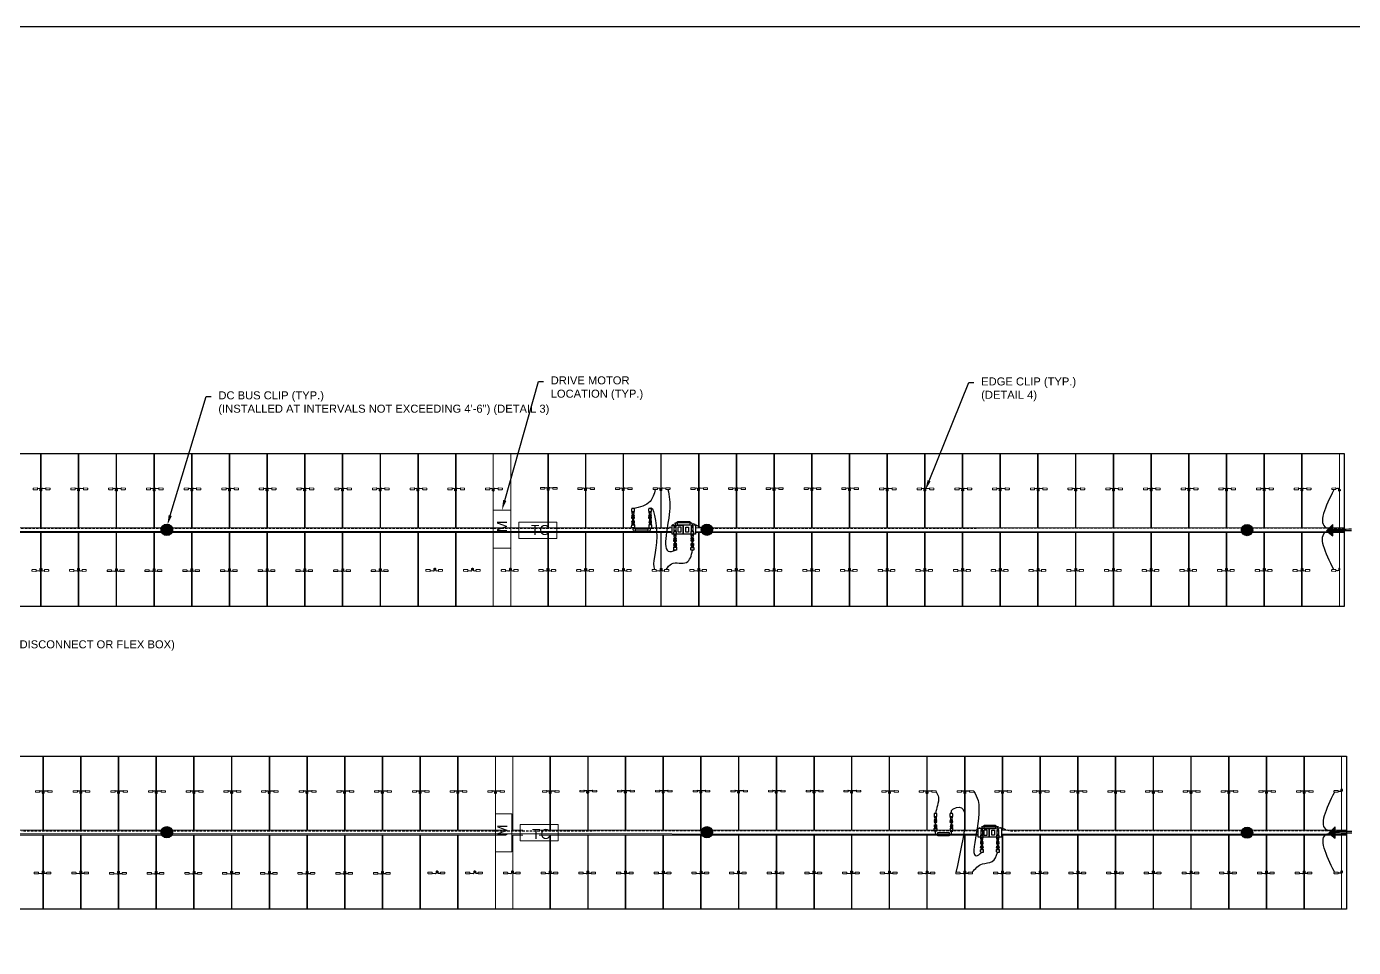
# Model space of a CAD drawing. Header units: feet. Extents: x -9903 to 12307, y -41 to 4121.
# Drawn here: x 81.7 to 214.3, y 102.9 to 194.9 of the extents above; entities that cross this region are included whole.
import ezdxf
from ezdxf import colors
from ezdxf.entities.mleader import LeaderData, LeaderLine
from ezdxf.math import Vec2, Vec3

# ---------------------------------------------------------------- set-up
doc = ezdxf.new("R2010")
doc.units = ezdxf.units.FT
doc.header["$MEASUREMENT"] = 0
doc.set_wipeout_variables(frame=1)
doc.linetypes.add('ACAD-x100644055pbs01-civil$0${ Chain Double-Dash }', pattern=[0])
doc.linetypes.add('HIDDEN', pattern=[0.375, 0.25, -0.125])
for name, color, linetype in [('@2x40.5 Tracker LR5', 5, 'Continuous'), ('E-CABL-HARN-NEG', 3, 'Continuous'), ('E-EQPM-HRDW', 16, 'Continuous'), ('E-HARN-COMP', 8, 'Continuous'), ('E-TRNK-CABL-NEG', 6, 'HIDDEN'), ('E-TRUNK-CABLE-POS', 6, 'HIDDEN'), ('E-WIRING DETAILS', 7, 'Continuous'), ('G-ANNO-TEXT', 1, 'Continuous'), ('PDF_Ediciones', 1, 'Continuous'), ('XREF', 7, 'Continuous')]:
    doc.layers.add(name, color=color, linetype=linetype)
for name, color, linetype, lineweight in [('E-MODULE', 253, 'Continuous', 0), ('E-TRACER-EQMPT', 252, 'Continuous', 0), ('E-TRACKER MOTOR', 252, 'Continuous', 0)]:
    doc.layers.add(name, color=color, linetype=linetype, lineweight=lineweight)
doc.styles.add('NEI-A', font='arial.ttf')
doc.styles.get("Standard").update_dxf_attribs({"font": 'arial.ttf'})

# ---------------------------------------------------------------- blocks, each defined once
blk = doc.blocks.new('CLIP')
blk.add_lwpolyline([(-0.09, 0.1), (0.05, 0.1), (0.05, -0.02), (-0.09, -0.02)], close=True)
at = {"layer": 'PDF_Ediciones', "lineweight": 0}
for points in [[(-0.9, -0.15, -0.414213), (-0.93, -0.12), (-0.93, -0.04, -0.414213), (-0.89, 0), (-0.53, 0, -0.414213), (-0.5, -0.04), (-0.5, -0.12, -0.414213), (-0.53, -0.17), (-0.9, -0.15)], [(0.71, -0.15, 0.414213), (0.75, -0.12), (0.75, -0.04, 0.414213), (0.72, 0), (0.35, 0, 0.414213), (0.32, -0.04), (0.32, -0.12, 0.414213), (0.35, -0.17), (0.71, -0.15)]]:
    blk.add_lwpolyline(points, format="xyb", dxfattribs=at)
at = {"layer": 'XREF', "flags": 128}
blk.add_lwpolyline([(-0.51, -0.1), (-0.18, -0.12, 0.486695), (-0.07, -0.03), (-0.07, 0.11, -0.78238), (0.02, 0.12), (0.02, -0.03, 0.37874), (0.16, -0.11), (0.33, -0.1)], format="xyb", dxfattribs=at)
blk = doc.blocks.new('AES Clamp')
h = blk.add_hatch(color=256)
h.dxf.hatch_style = 1
h.paths.add_polyline_path([(-0.56, 0, 1), (0.56, 0, 1)])
at = {"layer": 'E-WIRING DETAILS'}
blk.add_circle((0, 0), 0.564, dxfattribs=at)
blk = doc.blocks.new('A$C2C7A52CE')
at = {"layer": 'E-HARN-COMP'}
for p, q in [((-0.496, 0.086, 0.079), (-0.494, 0.085, 0.079)), ((-0.496, -0.086, 0.079), (-0.494, -0.085, 0.079))]:
    blk.add_line(p, q, dxfattribs=at)
for points, elevation in [([(-0.634, -0.1), (-0.636, -0.098), (-0.636, 0.098), (-0.634, 0.1), (-0.576, 0.1), (-0.573, 0.097), (-0.573, -0.097), (-0.576, -0.1), (-0.634, -0.1)], -0.033), ([(-0.634, 0.031), (-0.629, 0.031), (-0.629, 0.022), (-0.598, 0.022)], 0.079), ([(-0.573, 0.062), (-0.571, 0.06), (-0.515, 0.06), (-0.512, 0.062)], 0.015), ([(-0.509, -0.1), (-0.512, -0.097), (-0.512, 0.097), (-0.509, 0.1), (-0.496, 0.1), (-0.496, -0.1), (-0.509, -0.1)], -0.033), ([(-0.493, 0.097), (-0.493, 0.093), (-0.491, 0.089), (-0.389, 0.062), (-0.284, 0.075), (-0.281, 0.078), (-0.27, 0.078), (-0.27, -0.078), (-0.281, -0.078), (-0.284, -0.075), (-0.389, -0.062), (-0.491, -0.089), (-0.493, -0.097), (-0.493, 0.097)], -0.033), ([(-0.27, -0.078), (-0.267, -0.075), (-0.267, 0.075), (-0.27, 0.078)], -0.033), ([(-0.267, 0.069), (-0.263, 0.065), (-0.246, 0.065), (-0.246, 0.072), (-0.237, 0.072), (-0.237, 0.065), (-0.222, 0.065), (-0.218, 0.072), (-0.216, 0.072), (-0.212, 0.065), (-0.209, 0.065), (-0.204, 0.072), (-0.203, 0.072)], 0.079), ([(-0.003, -0.087), (-0.006, -0.091), (-0.033, -0.1), (-0.141, -0.1), (-0.198, -0.098), (-0.203, -0.095), (-0.203, 0.094), (-0.198, 0.098), (-0.141, 0.1), (-0.034, 0.1), (-0.006, 0.09), (-0.003, 0.087), (0, 0.059), (0, 0.002), (-0.002, -0.07), (-0.003, -0.087)], -0.024), ([(-0.634, -0.031), (-0.629, -0.031), (-0.629, -0.022), (-0.598, -0.022)], 0.079), ([(-0.573, -0.063), (-0.571, -0.06), (-0.515, -0.06), (-0.512, -0.063)], 0.015), ([(-0.267, -0.069), (-0.263, -0.065), (-0.246, -0.065), (-0.246, -0.072), (-0.237, -0.072), (-0.237, -0.065), (-0.229, -0.065), (-0.225, -0.073), (-0.223, -0.073), (-0.218, -0.065), (-0.215, -0.065), (-0.211, -0.073), (-0.209, -0.073), (-0.205, -0.065), (-0.203, -0.065)], -0.039)]:
    blk.add_lwpolyline(points, dxfattribs=dict(at, elevation=elevation))
for points in [[(-0.59, 0.018), (-0.426, 0.018)], [(-0.426, 0.018), (-0.426, -0.018)], [(-0.59, -0.018), (-0.426, -0.018)]]:
    blk.add_lwpolyline(points, dxfattribs=at)
blk = doc.blocks.new('A$C084F4888')
at = {"layer": 'E-HARN-COMP'}
for p, q in [((0.523, 0.021, 0.006), (0.415, 0.021, 0.006)), ((0.54, 0.017, 0.006), (0.568, 0.017, 0.006)), ((0.523, -0.021, 0.006), (0.415, -0.021, 0.006)), ((0.54, -0.017, 0.006), (0.568, -0.017, 0.006))]:
    blk.add_line(p, q, dxfattribs=at)
for points, elevation in [([(0.196, -0.096), (0.2, -0.092), (0.2, 0.092), (0.196, 0.097), (0.034, 0.098), (0.006, 0.089), (0.003, 0.086), (0.001, 0.071), (0, 0.031), (0, -0.01), (0.001, -0.072), (0.003, -0.086), (0.033, -0.098), (0.196, -0.096)], -0.011), ([(0.2, 0.068), (0.202, 0.064), (0.203, 0.062), (0.203, 0.056), (0.204, 0.056), (0.205, 0.062), (0.205, 0.064), (0.209, 0.072), (0.212, 0.072), (0.216, 0.064), (0.217, 0.056), (0.22, 0.056)], 0.053), ([(0.275, 0.077), (0.275, -0.077), (0.277, -0.074), (0.277, -0.063), (0.282, -0.059), (0.294, -0.059), (0.314, -0.052), (0.322, -0.052), (0.326, -0.054), (0.351, -0.097), (0.353, -0.098), (0.353, 0.098), (0.35, 0.096), (0.326, 0.054), (0.322, 0.052), (0.314, 0.052), (0.294, 0.059), (0.282, 0.059), (0.277, 0.063), (0.277, 0.074), (0.275, 0.077)], 0), ([(0.353, 0.086), (0.366, 0.086)], 0.004), ([(0.466, 0.063), (0.466, 0.065), (0.457, 0.073), (0.45, 0.076), (0.431, 0.076), (0.433, 0.07), (0.373, 0.07), (0.369, 0.075), (0.369, 0.096), (0.366, 0.098), (0.366, -0.098), (0.369, -0.096), (0.369, -0.075), (0.373, -0.07), (0.433, -0.07), (0.431, -0.076), (0.45, -0.076), (0.457, -0.073), (0.466, -0.065), (0.466, -0.063), (0.464, -0.062), (0.373, -0.059), (0.369, -0.055), (0.369, -0.044), (0.371, -0.042), (0.371, 0.042), (0.369, 0.044), (0.369, 0.055), (0.373, 0.059)], 0.027), ([(0.373, 0.059), (0.464, 0.062), (0.466, 0.063)], 0.027), ([(0.2, -0.067), (0.203, -0.072), (0.205, -0.072), (0.209, -0.064), (0.212, -0.064), (0.216, -0.072), (0.218, -0.072), (0.223, -0.064), (0.223, -0.062)], 0.006), ([(0.353, -0.086), (0.366, -0.086)], 0.004)]:
    blk.add_lwpolyline(points, dxfattribs=dict(at, elevation=elevation))
for points in [[(0.266, 0.077), (0.264, 0.074), (0.264, 0.067), (0.259, 0.062), (0.252, 0.062), (0.252, 0.064), (0.227, 0.064), (0.227, 0.062), (0.226, 0.062), (0.222, 0.062), (0.22, 0.06), (0.22, 0.05), (0.221, 0.047), (0.223, 0.045), (0.226, 0.044), (0.26, 0.044), (0.263, 0.045), (0.264, 0.048), (0.264, 0.067)], [(0.371, 0.037), (0.38, 0.037)], [(0.38, -0.042), (0.38, 0.042), (0.381, 0.041), (0.381, -0.041), (0.38, -0.042)], [(0.382, 0.035), (0.385, 0.034), (0.385, -0.034), (0.382, -0.035), (0.382, 0.035), (0.381, 0.039)], [(0.385, 0.029), (0.392, 0.029)], [(0.397, 0.039), (0.396, 0.035), (0.392, 0.034), (0.392, -0.034), (0.396, -0.035), (0.396, 0.035)], [(0.398, 0.042), (0.397, 0.041), (0.397, -0.041), (0.398, -0.042), (0.398, 0.042)], [(0.398, 0.037), (0.403, 0.037)], [(0.403, 0.042), (0.406, 0.041), (0.41, 0.038), (0.41, 0.034), (0.414, 0.032), (0.573, 0.032), (0.574, 0.031), (0.575, 0.024), (0.575, -0.024), (0.575, -0.03), (0.573, -0.032), (0.414, -0.032), (0.41, -0.038), (0.406, -0.041), (0.405, -0.042), (0.403, -0.042), (0.403, 0.042)], [(0.537, 0.024), (0.538, 0.022), (0.538, -0.022), (0.537, -0.024), (0.537, 0.024)], [(0.575, 0.024), (0.57, 0.019), (0.57, -0.019), (0.575, -0.024)], [(0.266, -0.077), (0.264, -0.074), (0.264, -0.067), (0.259, -0.062), (0.252, -0.062), (0.252, -0.064), (0.227, -0.064), (0.227, -0.062), (0.226, -0.062), (0.222, -0.062), (0.22, -0.06), (0.22, -0.05), (0.221, -0.047), (0.223, -0.045), (0.226, -0.044), (0.26, -0.044), (0.263, -0.045), (0.264, -0.048), (0.264, -0.067)], [(0.371, -0.037), (0.38, -0.037)], [(0.381, -0.039), (0.382, -0.035)], [(0.385, -0.029), (0.392, -0.029)], [(0.396, -0.035), (0.397, -0.039)], [(0.398, -0.037), (0.403, -0.037)]]:
    blk.add_lwpolyline(points, dxfattribs=at)
at = {"layer": 'E-HARN-COMP', "elevation": 0.063}
blk.add_lwpolyline([(0.351, 0.024), (0.299, 0.024), (0.299, -0.024), (0.351, -0.024)], close=True, dxfattribs=at)
at = {"layer": 'E-HARN-COMP'}
blk.add_circle((0.318, 0, 0.052), 0.0136, dxfattribs=at)
blk = doc.blocks.new('drop')
at = {"layer": 'E-HARN-COMP'}
blk.add_line((-0.9, 0.35), (0.9, 0.35), dxfattribs=at)
for points in [[(-0.9, 0.41, 0.38464), (-1.28, 0.11), (-1.28, -0.18)], [(0.89, 0.41, -0.38464), (1.27, 0.11), (1.27, -0.18)]]:
    blk.add_lwpolyline(points, format="xyb", dxfattribs=at)
blk.add_lwpolyline([(-0.9, 0.54), (0.9, 0.54), (0.9, 0), (-0.9, 0)], close=True, dxfattribs=at)
blk = doc.blocks.new('Injected piece wire support')
h = blk.add_hatch(color=256)
h.dxf.hatch_style = 1
h.paths.add_polyline_path([(0, 0.57), (0, -0.57), (0.64, 0.07)])
at = {"layer": 'E-EQPM-HRDW', "flags": 128}
blk.add_lwpolyline([(0.64, 0.07), (0, 0.57), (0, -0.57)], close=True, dxfattribs=at)
blk = doc.blocks.new('Fuse Base')
blk.add_wipeout([(-1.12, 0.46), (1.21, 0.47), (1.21, -0.46), (-1.12, -0.46)])
at = {"layer": 'E-HARN-COMP'}
for points in [[(-1.12, 0.46), (0, 0.46), (0, -0.46), (-1.12, -0.46)], [(-0.52, 0.27), (-0.23, 0.27), (-0.23, -0.27), (-0.52, -0.27)], [(0, 0.46), (1.21, 0.47), (1.21, -0.46), (0, -0.46)], [(0.25, 0.26), (0.51, 0.26), (0.51, -0.26), (0.25, -0.26)]]:
    blk.add_lwpolyline(points, close=True, dxfattribs=at)
blk = doc.blocks.new('E-100-18')
for points in [[(-0.0625, -0.15625), (0.0625, -0.15625), (0.0625, 0.15625), (-0.0625, 0.15625), (-0.0625, -0.15625)], [(-0.0625, 0.09375), (0.0625, 0.09375)], [(-0.0625, -0.09375), (0.0625, -0.09375)]]:
    blk.add_lwpolyline(points)
blk = doc.blocks.new('*U25')
at = {"layer": 'Defpoints'}
blk.add_lwpolyline([(0, 23.011), (26.909, 23.011), (26.909, 0), (0, 0)], close=True, dxfattribs=at)

msp = doc.modelspace()

# ---------------------------------------------------------------- linework, layer by layer
for points in [[(213, 148.55), (212.86, 148.55), (212.86, 148.67), (213, 148.67)], [(212.99, 140.76), (212.86, 140.76), (212.86, 140.64), (212.99, 140.64)], [(213.23, 118.68), (213.09, 118.68), (213.09, 118.56), (213.23, 118.56)], [(213.23, 110.52), (213.09, 110.52), (213.09, 110.4), (213.23, 110.4)]]:
    msp.add_lwpolyline(points, close=True)
at = {"layer": '@2x40.5 Tracker LR5'}
for points in [[(213.42, 152.26), (213.42, 136.96), (41.19, 136.96), (41.19, 152.26)], [(213.64, 122.02), (213.64, 106.72), (41.41, 106.72), (41.41, 122.02)]]:
    msp.add_lwpolyline(points, close=True, dxfattribs=at)
at = {"layer": 'E-CABL-HARN-NEG'}
for points, end_tangent in [([(144.55, 148.68), (144.03, 147.47, 0.01), (142.33, 146.76, -0.04)], (0.55098, -0.834518)), ([(145.81, 148.68), (145.97, 146.48, -0.01), (146.18, 142.47, -0.03), (146.58, 142.6, -0.04)], (0.15531, 0.987866)), ([(145.64, 140.66), (146.18, 141.25, -0.04), (147.67, 141.38, -0.07), (148.27, 142.59, -0.09)], (-0.031277, 0.999511)), ([(172.62, 118.45), (172.85, 117.91, -0.02), (172.75, 117.09, -0.02), (172.56, 116.28, -0.03)], (0.55098, -0.834518)), ([(174.14, 116.28, -0.06), (174.21, 116.65, 0.04), (174.35, 116.75, 0.04), (174.59, 110.38)], (-0.057691, -0.998335)), ([(176.23, 110.42), (177.25, 111.25, -0.05), (178.22, 111.48, -0.09), (178.77, 112.4, -0.05)], (-0.031277, 0.999511))]:
    msp.add_spline(points, degree=3, dxfattribs=dict(at, end_tangent=end_tangent))
for points in [[(212.37, 148.63), (211.64, 144.84), (213.06, 144.71), (214.13, 144.73)], [(212.37, 140.66), (211.64, 144.45), (213.06, 144.58), (214.13, 144.56)], [(212.43, 118.43), (211.7, 114.64), (213.12, 114.51), (214.19, 114.53)], [(212.43, 110.45), (211.7, 114.25), (213.12, 114.37), (214.19, 114.35)]]:
    msp.add_spline(points, degree=3, dxfattribs=at)
msp.add_open_spline([(144.03, 146.76, -0.04), (144.32, 147.26, 0.22), (145.15, 142.93), (144.13, 141.39, 0.15), (144.48, 140.66)], degree=3, knots=[0, 0, 0, 0, 3.274502, 7.384331, 7.384331, 7.384331, 7.384331], dxfattribs=at)
at = {"layer": 'E-MODULE'}
for points in [[(79.39, 152.26), (79.39, 144.85), (83.1, 144.85), (83.1, 152.26), (79.39, 152.26)], [(83.16, 152.26), (83.16, 144.85), (86.87, 144.85), (86.87, 152.26), (83.16, 152.26)], [(86.93, 152.26), (86.93, 144.85), (90.64, 144.85), (90.64, 152.26), (86.93, 152.26)], [(90.7, 152.26), (90.7, 144.85), (94.41, 144.85), (94.41, 152.26), (90.7, 152.26)], [(94.47, 152.26), (94.47, 144.85), (98.18, 144.85), (98.18, 152.26), (94.47, 152.26)], [(98.24, 152.26), (98.24, 144.85), (101.95, 144.85), (101.95, 152.26), (98.24, 152.26)], [(102.01, 152.26), (102.01, 144.85), (105.72, 144.85), (105.72, 152.26), (102.01, 152.26)], [(105.78, 152.26), (105.78, 144.85), (109.49, 144.85), (109.49, 152.26), (105.78, 152.26)], [(109.55, 152.26), (109.55, 144.85), (113.26, 144.85), (113.26, 152.26), (109.55, 152.26)], [(113.32, 152.26), (113.32, 144.85), (117.03, 144.85), (117.03, 152.26), (113.32, 152.26)], [(117.09, 152.26), (117.09, 144.85), (120.8, 144.85), (120.8, 152.26), (117.09, 152.26)], [(120.86, 152.26), (120.86, 144.85), (124.57, 144.85), (124.57, 152.26), (120.86, 152.26)], [(128.34, 144.85), (128.34, 152.26), (124.63, 152.26), (124.63, 144.85), (128.34, 144.85)], [(130.09, 152.26), (130.09, 144.85), (131.16, 144.85)], [(132.8, 144.85), (133.8, 144.85), (133.8, 152.26), (130.09, 152.26)], [(133.86, 152.26), (133.86, 144.85), (137.57, 144.85), (137.57, 152.26), (133.86, 152.26)], [(137.61, 152.26), (137.61, 144.85), (141.33, 144.85), (141.33, 152.26), (137.61, 152.26)], [(141.38, 152.26), (141.38, 144.85), (145.1, 144.85), (145.1, 152.26), (141.38, 152.26)], [(145.15, 152.26), (145.15, 144.85), (148.86, 144.85), (148.86, 152.26), (145.15, 152.26)], [(148.92, 152.26), (148.92, 144.85), (152.63, 144.85), (152.63, 152.26), (148.92, 152.26)], [(152.69, 152.26), (152.69, 144.85), (156.4, 144.85), (156.4, 152.26), (152.69, 152.26)], [(156.46, 152.26), (156.46, 144.85), (160.17, 144.85), (160.17, 152.26), (156.46, 152.26)], [(160.23, 152.26), (160.23, 144.85), (163.94, 144.85), (163.94, 152.26), (160.23, 152.26)], [(163.98, 152.26), (163.98, 144.85), (167.69, 144.85), (167.69, 152.26), (163.98, 152.26)], [(167.75, 152.26), (167.75, 144.85), (171.46, 144.85), (171.46, 152.26), (167.75, 152.26)], [(171.52, 152.26), (171.52, 144.85), (175.23, 144.85), (175.23, 152.26), (171.52, 152.26)], [(175.29, 152.26), (175.29, 144.85), (179, 144.85), (179, 152.26), (175.29, 152.26)], [(179.06, 152.26), (179.06, 144.85), (182.77, 144.85), (182.77, 152.26), (179.06, 152.26)], [(182.83, 152.26), (182.83, 144.85), (186.54, 144.85), (186.54, 152.26), (182.83, 152.26)], [(186.6, 152.26), (186.6, 144.85), (190.31, 144.85), (190.31, 152.26), (186.6, 152.26)], [(190.37, 152.26), (190.37, 144.85), (194.08, 144.85), (194.08, 152.26), (190.37, 152.26)], [(194.14, 152.26), (194.14, 144.85), (197.85, 144.85), (197.85, 152.26), (194.14, 152.26)], [(197.91, 152.26), (197.91, 144.85), (201.62, 144.85), (201.62, 152.26), (197.91, 152.26)], [(201.68, 152.26), (201.68, 144.85), (205.39, 144.85), (205.39, 152.26), (201.68, 152.26)], [(205.45, 152.26), (205.45, 144.85), (209.16, 144.85), (209.16, 152.26), (205.45, 152.26)], [(209.22, 152.26), (209.22, 144.85), (212.93, 144.85), (212.93, 152.26), (209.22, 152.26)], [(79.39, 144.36), (79.39, 136.96), (83.1, 136.96), (83.1, 144.36), (79.39, 144.36)], [(83.16, 144.36), (83.16, 136.96), (86.87, 136.96), (86.87, 144.36), (83.16, 144.36)], [(86.93, 144.36), (86.93, 136.96), (90.64, 136.96), (90.64, 144.36), (86.93, 144.36)], [(90.7, 144.36), (90.7, 136.96), (94.41, 136.96), (94.41, 144.36), (90.7, 144.36)], [(94.47, 144.36), (94.47, 136.96), (98.18, 136.96), (98.18, 144.36), (94.47, 144.36)], [(98.24, 144.36), (98.24, 136.96), (101.95, 136.96), (101.95, 144.36), (98.24, 144.36)], [(102.01, 144.36), (102.01, 136.96), (105.72, 136.96), (105.72, 144.36), (102.01, 144.36)], [(105.78, 144.36), (105.78, 136.96), (109.49, 136.96), (109.49, 144.36), (105.78, 144.36)], [(109.55, 144.36), (109.55, 136.96), (113.26, 136.96), (113.26, 144.36), (109.55, 144.36)], [(113.32, 144.36), (113.32, 136.96), (117.03, 136.96), (117.03, 144.36), (113.32, 144.36)], [(117.09, 144.36), (117.09, 136.96), (120.8, 136.96), (120.8, 144.36), (117.09, 144.36)], [(120.86, 144.36), (120.86, 136.96), (124.57, 136.96), (124.57, 144.36), (120.86, 144.36)], [(128.34, 144.36), (124.63, 144.36), (124.63, 136.96), (128.34, 136.96), (128.34, 144.36)], [(130.09, 144.36), (130.09, 136.96), (133.8, 136.96), (133.8, 144.36), (132.8, 144.36)], [(131.16, 144.36), (130.09, 144.36)], [(133.86, 144.36), (133.86, 136.96), (137.57, 136.96), (137.57, 144.36), (133.86, 144.36)], [(137.61, 144.36), (137.61, 136.96), (141.33, 136.96), (141.33, 144.36), (137.61, 144.36)], [(141.38, 144.36), (141.38, 136.96), (145.1, 136.96), (145.1, 144.36), (141.38, 144.36)], [(145.15, 144.36), (145.15, 136.96), (148.86, 136.96), (148.86, 144.36), (145.15, 144.36)], [(148.92, 144.36), (148.92, 136.96), (152.63, 136.96), (152.63, 144.36), (148.92, 144.36)], [(152.69, 144.36), (152.69, 136.96), (156.4, 136.96), (156.4, 144.36), (152.69, 144.36)], [(156.46, 144.36), (156.46, 136.96), (160.17, 136.96), (160.17, 144.36), (156.46, 144.36)], [(160.23, 144.36), (160.23, 136.96), (163.94, 136.96), (163.94, 144.36), (160.23, 144.36)], [(163.98, 144.36), (163.98, 136.96), (167.69, 136.96), (167.69, 144.36), (163.98, 144.36)], [(167.75, 144.36), (167.75, 136.96), (171.46, 136.96), (171.46, 144.36), (167.75, 144.36)], [(171.52, 144.36), (171.52, 136.96), (175.23, 136.96), (175.23, 144.36), (171.52, 144.36)], [(175.29, 144.36), (175.29, 136.96), (179, 136.96), (179, 144.36), (175.29, 144.36)], [(179.06, 144.36), (179.06, 136.96), (182.77, 136.96), (182.77, 144.36), (179.06, 144.36)], [(182.83, 144.36), (182.83, 136.96), (186.54, 136.96), (186.54, 144.36), (182.83, 144.36)], [(186.6, 144.36), (186.6, 136.96), (190.31, 136.96), (190.31, 144.36), (186.6, 144.36)], [(190.37, 144.36), (190.37, 136.96), (194.08, 136.96), (194.08, 144.36), (190.37, 144.36)], [(194.14, 144.36), (194.14, 136.96), (197.85, 136.96), (197.85, 144.36), (194.14, 144.36)], [(197.91, 144.36), (197.91, 136.96), (201.62, 136.96), (201.62, 144.36), (197.91, 144.36)], [(201.68, 144.36), (201.68, 136.96), (205.39, 136.96), (205.39, 144.36), (201.68, 144.36)], [(205.45, 144.36), (205.45, 136.96), (209.16, 136.96), (209.16, 144.36), (205.45, 144.36)], [(209.22, 144.36), (209.22, 136.96), (212.93, 136.96), (212.93, 144.36), (209.22, 144.36)], [(79.61, 122.02), (79.61, 114.61), (83.32, 114.61), (83.32, 122.02), (79.61, 122.02)], [(83.38, 122.02), (83.38, 114.61), (87.09, 114.61), (87.09, 122.02), (83.38, 122.02)], [(87.15, 122.02), (87.15, 114.61), (90.86, 114.61), (90.86, 122.02), (87.15, 122.02)], [(90.92, 122.02), (90.92, 114.61), (94.63, 114.61), (94.63, 122.02), (90.92, 122.02)], [(94.69, 122.02), (94.69, 114.61), (98.4, 114.61), (98.4, 122.02), (94.69, 122.02)], [(98.46, 122.02), (98.46, 114.61), (102.17, 114.61), (102.17, 122.02), (98.46, 122.02)], [(102.23, 122.02), (102.23, 114.61), (105.94, 114.61), (105.94, 122.02), (102.23, 122.02)], [(106, 122.02), (106, 114.61), (109.71, 114.61), (109.71, 122.02), (106, 122.02)], [(109.77, 122.02), (109.77, 114.61), (113.48, 114.61), (113.48, 122.02), (109.77, 122.02)], [(113.54, 122.02), (113.54, 114.61), (117.25, 114.61), (117.25, 122.02), (113.54, 122.02)], [(117.31, 122.02), (117.31, 114.61), (121.02, 114.61), (121.02, 122.02), (117.31, 122.02)], [(121.07, 122.02), (121.07, 114.61), (124.79, 114.61), (124.79, 122.02), (121.07, 122.02)], [(124.84, 122.02), (124.84, 114.61), (128.56, 114.61), (128.56, 122.02), (124.84, 122.02)], [(130.31, 122.02), (130.31, 114.61), (131.3, 114.61)], [(132.95, 114.61), (134.02, 114.61), (134.02, 122.02), (130.31, 122.02)], [(134.08, 122.02), (134.08, 114.61), (137.79, 114.61), (137.79, 122.02), (134.08, 122.02)], [(137.83, 122.02), (137.83, 114.61), (141.54, 114.61), (141.54, 122.02), (137.83, 122.02)], [(141.6, 122.02), (141.6, 114.61), (145.31, 114.61), (145.31, 122.02), (141.6, 122.02)], [(145.37, 122.02), (145.37, 114.61), (149.08, 114.61), (149.08, 122.02), (145.37, 122.02)], [(149.14, 122.02), (149.14, 114.61), (152.85, 114.61), (152.85, 122.02), (149.14, 122.02)], [(152.91, 122.02), (152.91, 114.61), (156.62, 114.61), (156.62, 122.02), (152.91, 122.02)], [(156.68, 122.02), (156.68, 114.61), (160.39, 114.61), (160.39, 122.02), (156.68, 122.02)], [(160.45, 122.02), (160.45, 114.61), (164.16, 114.61), (164.16, 122.02), (160.45, 122.02)], [(164.2, 122.02), (164.2, 114.61), (167.91, 114.61), (167.91, 122.02), (164.2, 122.02)], [(167.97, 122.02), (167.97, 114.61), (171.68, 114.61), (171.68, 122.02), (167.97, 122.02)], [(171.74, 122.02), (171.74, 114.61), (175.45, 114.61), (175.45, 122.02), (171.74, 122.02)], [(175.51, 122.02), (175.51, 114.61), (179.22, 114.61), (179.22, 122.02), (175.51, 122.02)], [(179.28, 122.02), (179.28, 114.61), (182.99, 114.61), (182.99, 122.02), (179.28, 122.02)], [(183.05, 122.02), (183.05, 114.61), (186.76, 114.61), (186.76, 122.02), (183.05, 122.02)], [(186.82, 122.02), (186.82, 114.61), (190.53, 114.61), (190.53, 122.02), (186.82, 122.02)], [(190.59, 122.02), (190.59, 114.61), (194.3, 114.61), (194.3, 122.02), (190.59, 122.02)], [(194.36, 122.02), (194.36, 114.61), (198.07, 114.61), (198.07, 122.02), (194.36, 122.02)], [(198.13, 122.02), (198.13, 114.61), (201.84, 114.61), (201.84, 122.02), (198.13, 122.02)], [(201.9, 122.02), (201.9, 114.61), (205.61, 114.61), (205.61, 122.02), (201.9, 122.02)], [(205.67, 122.02), (205.67, 114.61), (209.38, 114.61), (209.38, 122.02), (205.67, 122.02)], [(209.44, 122.02), (209.44, 114.61), (213.15, 114.61), (213.15, 122.02), (209.44, 122.02)], [(79.61, 114.12), (79.61, 106.72), (83.32, 106.72), (83.32, 114.12), (79.61, 114.12)], [(83.38, 114.12), (83.38, 106.72), (87.09, 106.72), (87.09, 114.12), (83.38, 114.12)], [(87.15, 114.12), (87.15, 106.72), (90.86, 106.72), (90.86, 114.12), (87.15, 114.12)], [(90.92, 114.12), (90.92, 106.72), (94.63, 106.72), (94.63, 114.12), (90.92, 114.12)], [(94.69, 114.12), (94.69, 106.72), (98.4, 106.72), (98.4, 114.12), (94.69, 114.12)], [(98.46, 114.12), (98.46, 106.72), (102.17, 106.72), (102.17, 114.12), (98.46, 114.12)], [(102.23, 114.12), (102.23, 106.72), (105.94, 106.72), (105.94, 114.12), (102.23, 114.12)], [(106, 114.12), (106, 106.72), (109.71, 106.72), (109.71, 114.12), (106, 114.12)], [(109.77, 114.12), (109.77, 106.72), (113.48, 106.72), (113.48, 114.12), (109.77, 114.12)], [(113.54, 114.12), (113.54, 106.72), (117.25, 106.72), (117.25, 114.12), (113.54, 114.12)], [(117.31, 114.12), (117.31, 106.72), (121.02, 106.72), (121.02, 114.12), (117.31, 114.12)], [(121.07, 114.12), (121.07, 106.72), (124.79, 106.72), (124.79, 114.12), (121.07, 114.12)], [(124.84, 114.12), (124.84, 106.72), (128.56, 106.72), (128.56, 114.12), (124.84, 114.12)], [(130.31, 114.12), (130.31, 106.72), (134.02, 106.72), (134.02, 114.12), (132.95, 114.12)], [(131.3, 114.12), (130.31, 114.12)], [(134.08, 114.12), (134.08, 106.72), (137.79, 106.72), (137.79, 114.12), (134.08, 114.12)], [(137.83, 114.12), (137.83, 106.72), (141.54, 106.72), (141.54, 114.12), (137.83, 114.12)], [(141.6, 114.12), (141.6, 106.72), (145.31, 106.72), (145.31, 114.12), (141.6, 114.12)], [(145.37, 114.12), (145.37, 106.72), (149.08, 106.72), (149.08, 114.12), (145.37, 114.12)], [(149.14, 114.12), (149.14, 106.72), (152.85, 106.72), (152.85, 114.12), (149.14, 114.12)], [(152.91, 114.12), (152.91, 106.72), (156.62, 106.72), (156.62, 114.12), (152.91, 114.12)], [(156.68, 114.12), (156.68, 106.72), (160.39, 106.72), (160.39, 114.12), (156.68, 114.12)], [(160.45, 114.12), (160.45, 106.72), (164.16, 106.72), (164.16, 114.12), (160.45, 114.12)], [(164.2, 114.12), (164.2, 106.72), (167.91, 106.72), (167.91, 114.12), (164.2, 114.12)], [(167.97, 114.12), (167.97, 106.72), (171.68, 106.72), (171.68, 114.12), (167.97, 114.12)], [(171.74, 114.12), (171.74, 106.72), (175.45, 106.72), (175.45, 114.12), (171.74, 114.12)], [(175.51, 114.12), (175.51, 106.72), (179.22, 106.72), (179.22, 114.12), (175.51, 114.12)], [(179.28, 114.12), (179.28, 106.72), (182.99, 106.72), (182.99, 114.12), (179.28, 114.12)], [(183.05, 114.12), (183.05, 106.72), (186.76, 106.72), (186.76, 114.12), (183.05, 114.12)], [(186.82, 114.12), (186.82, 106.72), (190.53, 106.72), (190.53, 114.12), (186.82, 114.12)], [(190.59, 114.12), (190.59, 106.72), (194.3, 106.72), (194.3, 114.12), (190.59, 114.12)], [(194.36, 114.12), (194.36, 106.72), (198.07, 106.72), (198.07, 114.12), (194.36, 114.12)], [(198.13, 114.12), (198.13, 106.72), (201.84, 106.72), (201.84, 114.12), (198.13, 114.12)], [(201.9, 114.12), (201.9, 106.72), (205.61, 106.72), (205.61, 114.12), (201.9, 114.12)], [(205.67, 114.12), (205.67, 106.72), (209.38, 106.72), (209.38, 114.12), (205.67, 114.12)], [(209.44, 114.12), (209.44, 106.72), (213.15, 106.72), (213.15, 114.12), (209.44, 114.12)]]:
    msp.add_lwpolyline(points, dxfattribs=at)
at = {"layer": 'E-TRACER-EQMPT'}
for points in [[(213.42, 144.85), (41.21, 144.85), (41.21, 144.36), (213.42, 144.36)], [(131.16, 144.85), (131.07, 144.85)], [(135.92, 144.85), (132.8, 144.85)], [(137.55, 144.36), (213.42, 144.36), (213.42, 144.85), (137.55, 144.85)], [(129.65, 114.61), (41.43, 114.61), (41.43, 114.12), (129.65, 114.12)], [(136.14, 114.61), (132.95, 114.61)], [(132.95, 114.12), (136.14, 114.12)], [(137.77, 114.12), (213.64, 114.12), (213.64, 114.61), (137.77, 114.61)]]:
    msp.add_lwpolyline(points, dxfattribs=at)
at = {"layer": 'E-TRACKER MOTOR'}
for points in [[(130.09, 146.61), (130.09, 142.82), (128.34, 142.82), (128.34, 146.61)], [(134.69, 143.76), (130.91, 143.76), (130.91, 145.41), (134.69, 145.41)], [(130.2, 116.26), (130.2, 112.47), (128.56, 112.47), (128.56, 116.26)], [(134.84, 113.55), (131.05, 113.55), (131.05, 115.19), (134.84, 115.19)]]:
    msp.add_lwpolyline(points, close=True, dxfattribs=at)
at = {"layer": 'E-TRNK-CABL-NEG', "linetype": 'ACAD-x100644055pbs01-civil$0${ Chain Double-Dash }'}
for p, q in [((213.42, 144.42), (29.66, 144.5, -0.1)), ((213.65, 114.18), (41.11, 114.26, -0.1))]:
    msp.add_line(p, q, dxfattribs=at)
at = {"layer": 'E-TRUNK-CABLE-POS'}
for p, q in [((145.9, 144.78, -0.04), (47.45, 144.75, -0.09)), ((213.42, 144.8), (149.45, 144.78, -0.03)), ((176.5, 114.55, -0.02), (81.23, 114.52, -0.08)), ((213.65, 114.56), (180.85, 114.55, -0.02))]:
    msp.add_line(p, q, dxfattribs=at)
at = {"layer": 'PDF_Ediciones', "lineweight": 0}
for points in [[(212.2, 148.8, 0.414213), (212.16, 148.77), (212.16, 148.69, 0.414213), (212.19, 148.66), (212.55, 148.66, 0.414213), (212.58, 148.69), (212.58, 148.77, 0.414213), (212.55, 148.82), (212.2, 148.8)], [(212.2, 140.51, -0.414213), (212.15, 140.54), (212.15, 140.62, -0.414213), (212.19, 140.66), (212.55, 140.66, -0.414213), (212.58, 140.62), (212.58, 140.54, -0.414213), (212.55, 140.49), (212.2, 140.51)], [(212.43, 118.43, -0.414213), (212.39, 118.46), (212.39, 118.54, -0.414213), (212.42, 118.58), (212.79, 118.58, -0.414213), (212.82, 118.54), (212.82, 118.46, -0.414213), (212.79, 118.41), (212.43, 118.43)], [(212.43, 110.27, -0.414213), (212.39, 110.3), (212.39, 110.38, -0.414213), (212.42, 110.42), (212.79, 110.42, -0.414213), (212.82, 110.38), (212.82, 110.3, -0.414213), (212.79, 110.25), (212.43, 110.27)]]:
    msp.add_lwpolyline(points, format="xyb", dxfattribs=at)
at = {"layer": 'XREF', "flags": 128}
for points in [[(212.93, 148.51, -0.347123), (212.89, 148.54), (212.89, 148.69, 0.37874), (212.74, 148.77), (212.58, 148.75)], [(212.93, 140.81, 0.347123), (212.89, 140.78), (212.89, 140.63, -0.37874), (212.74, 140.55), (212.58, 140.56)], [(213.16, 118.73, 0.347123), (213.12, 118.7), (213.12, 118.55, -0.37874), (212.98, 118.47), (212.81, 118.48)], [(213.16, 110.57, 0.347123), (213.12, 110.54), (213.12, 110.39, -0.37874), (212.98, 110.31), (212.82, 110.32)]]:
    msp.add_lwpolyline(points, format="xyb", dxfattribs=at)

# ---------------------------------------------------------------- block references
at = {"layer": 'E-CABL-HARN-NEG', "rotation": 180}
for p, xscale, yscale, zscale in [((143.19, 144.73), 0.675, 0.675, 0.675), ((173.36, 114.4, -0.02), 0.625, 0.625, 0.625)]:
    msp.add_blockref('drop', p, dxfattribs=dict(at, xscale=xscale, yscale=yscale, zscale=zscale))
at = {"layer": 'E-HARN-COMP'}
for name, p, xscale, yscale, zscale, rotation in [('A$C2C7A52CE', (142.32, 146.76, -0.01), -1.481035343229667, 1.481035343229667, 1.481035343229667, 270), ('A$C2C7A52CE', (144.03, 146.76, -0.01), -1.481035343229667, 1.481035343229667, 1.481035343229667, 270), ('A$C084F4888', (142.33, 144.84), -1.481035343229667, 1.481035343229667, 1.481035343229667, 270), ('A$C084F4888', (144.05, 144.85), 1.481035343229667, 1.481035343229667, 1.481035343229667, 89.99999999999999), ('A$C084F4888', (146.53, 142.6, -0.03), -1.481035343229667, 1.481035343229667, 1.481035343229667, 270), ('A$C084F4888', (148.25, 142.59, -0.07), -1.481035343229667, 1.481035343229667, 1.481035343229667, 270), ('A$C2C7A52CE', (172.56, 116.28, -0.03), -1.371329021508951, 1.371329021508951, 1.371329021508951, 270), ('A$C2C7A52CE', (174.14, 116.28, -0.03), -1.371329021508951, 1.371329021508951, 1.371329021508951, 270), ('A$C084F4888', (172.56, 114.51, -0.02), -1.371329021508951, 1.371329021508951, 1.371329021508951, 270), ('A$C084F4888', (174.16, 114.51, -0.02), 1.371329021508951, 1.371329021508951, 1.371329021508951, 89.99999999999999), ('A$C084F4888', (177.2, 112.4, 0.01), -1.371329021508951, 1.371329021508951, 1.371329021508951, 270), ('A$C084F4888', (178.79, 112.4, -0.04), -1.371329021508951, 1.371329021508951, 1.371329021508951, 270)]:
    msp.add_blockref(name, p, dxfattribs=dict(at, xscale=xscale, yscale=yscale, zscale=zscale, rotation=rotation))
at = {"layer": 'XREF', "rotation": 180}
for name, p in [('CLIP', (83.11, 148.65)), ('CLIP', (86.88, 148.65)), ('CLIP', (90.65, 148.65)), ('CLIP', (94.42, 148.65)), ('CLIP', (98.19, 148.65)), ('CLIP', (101.96, 148.65)), ('CLIP', (105.71, 148.65)), ('CLIP', (109.48, 148.65)), ('CLIP', (113.25, 148.65)), ('CLIP', (117.02, 148.65)), ('CLIP', (120.79, 148.65)), ('CLIP', (124.56, 148.65)), ('CLIP', (128.33, 148.65)), ('CLIP', (133.81, 148.71)), ('CLIP', (137.55, 148.68)), ('CLIP', (141.31, 148.68)), ('CLIP', (145.09, 148.68)), ('CLIP', (148.85, 148.68)), ('CLIP', (152.63, 148.68)), ('CLIP', (156.39, 148.68)), ('CLIP', (160.17, 148.68)), ('CLIP', (163.93, 148.68)), ('CLIP', (167.71, 148.65)), ('CLIP', (171.47, 148.65)), ('CLIP', (175.25, 148.65)), ('CLIP', (179.01, 148.65)), ('CLIP', (182.79, 148.65)), ('CLIP', (186.55, 148.65)), ('CLIP', (190.33, 148.65)), ('CLIP', (194.09, 148.65)), ('CLIP', (197.87, 148.65)), ('CLIP', (201.63, 148.65)), ('CLIP', (205.4, 148.65)), ('CLIP', (209.17, 148.65)), ('Injected piece wire support', (212.27, 144.61)), ('CLIP', (83.33, 118.41)), ('CLIP', (87.1, 118.41)), ('CLIP', (90.87, 118.41)), ('CLIP', (94.64, 118.41)), ('CLIP', (98.41, 118.41)), ('CLIP', (102.18, 118.41)), ('CLIP', (105.93, 118.41)), ('CLIP', (109.7, 118.41)), ('CLIP', (113.47, 118.41)), ('CLIP', (117.24, 118.41)), ('CLIP', (121.01, 118.41)), ('CLIP', (124.78, 118.41)), ('CLIP', (128.55, 118.41)), ('CLIP', (134.02, 118.41)), ('CLIP', (137.77, 118.44)), ('CLIP', (141.53, 118.44)), ('CLIP', (145.31, 118.44)), ('CLIP', (149.07, 118.44)), ('CLIP', (152.85, 118.44)), ('CLIP', (156.61, 118.44)), ('CLIP', (160.39, 118.44)), ('CLIP', (164.15, 118.44)), ('CLIP', (167.93, 118.41)), ('CLIP', (171.69, 118.41)), ('CLIP', (175.47, 118.41)), ('CLIP', (179.23, 118.41)), ('CLIP', (183, 118.41)), ('CLIP', (186.77, 118.41)), ('CLIP', (190.54, 118.41)), ('CLIP', (194.31, 118.41)), ('CLIP', (198.08, 118.41)), ('CLIP', (201.85, 118.41)), ('CLIP', (205.62, 118.41)), ('CLIP', (209.39, 118.41)), ('Injected piece wire support', (212.51, 114.39))]:
    msp.add_blockref(name, p, dxfattribs=at)
at = {"layer": 'XREF'}
for name, p in [('AES Clamp', (95.72, 144.64)), ('AES Clamp', (149.71, 144.65)), ('AES Clamp', (203.7, 144.61)), ('CLIP', (83.16, 140.66)), ('CLIP', (86.92, 140.66)), ('CLIP', (90.7, 140.63)), ('CLIP', (94.46, 140.63)), ('CLIP', (98.24, 140.63)), ('CLIP', (102, 140.63)), ('CLIP', (105.78, 140.63)), ('CLIP', (109.54, 140.63)), ('CLIP', (113.32, 140.63)), ('CLIP', (117.08, 140.63)), ('CLIP', (122.54, 140.66)), ('CLIP', (126.3, 140.66)), ('CLIP', (130.08, 140.66)), ('CLIP', (133.84, 140.66)), ('CLIP', (137.61, 140.66)), ('CLIP', (141.38, 140.66)), ('CLIP', (145.15, 140.66)), ('CLIP', (148.92, 140.66)), ('CLIP', (152.67, 140.66)), ('CLIP', (156.44, 140.66)), ('CLIP', (160.21, 140.66)), ('CLIP', (163.98, 140.66)), ('CLIP', (167.75, 140.66)), ('CLIP', (171.52, 140.66)), ('CLIP', (175.29, 140.66)), ('CLIP', (179.06, 140.66)), ('CLIP', (182.83, 140.66)), ('CLIP', (186.6, 140.66)), ('CLIP', (190.37, 140.66)), ('CLIP', (194.14, 140.66)), ('CLIP', (197.91, 140.66)), ('CLIP', (201.68, 140.66)), ('CLIP', (205.45, 140.66)), ('CLIP', (209.22, 140.66)), ('AES Clamp', (95.72, 114.41)), ('AES Clamp', (149.71, 114.41)), ('AES Clamp', (203.7, 114.37)), ('CLIP', (83.38, 110.42)), ('CLIP', (87.14, 110.42)), ('CLIP', (90.92, 110.39)), ('CLIP', (94.68, 110.39)), ('CLIP', (98.46, 110.39)), ('CLIP', (102.22, 110.39)), ('CLIP', (106, 110.39)), ('CLIP', (109.76, 110.39)), ('CLIP', (113.54, 110.39)), ('CLIP', (117.3, 110.39)), ('CLIP', (122.75, 110.42)), ('CLIP', (126.52, 110.42)), ('CLIP', (130.29, 110.42)), ('CLIP', (134.06, 110.42)), ('CLIP', (137.83, 110.42)), ('CLIP', (141.6, 110.42)), ('CLIP', (145.37, 110.42)), ('CLIP', (149.14, 110.42)), ('CLIP', (152.89, 110.42)), ('CLIP', (156.66, 110.42)), ('CLIP', (160.43, 110.42)), ('CLIP', (164.2, 110.42)), ('CLIP', (167.97, 110.42)), ('CLIP', (171.74, 110.42)), ('CLIP', (175.51, 110.42)), ('CLIP', (179.28, 110.42)), ('CLIP', (183.05, 110.42)), ('CLIP', (186.82, 110.42)), ('CLIP', (190.59, 110.42)), ('CLIP', (194.35, 110.42)), ('CLIP', (198.13, 110.42)), ('CLIP', (201.89, 110.42)), ('CLIP', (205.67, 110.42)), ('CLIP', (209.43, 110.42))]:
    msp.add_blockref(name, p, dxfattribs=at)

# ---------------------------------------------------------------- texts
at = {"layer": 'E-TRACKER MOTOR', "attachment_point": 1}
for s, width, gutter_width, insert, char_height, rotation in [('M', 1.4473, 9.38, (128.71, 144.4), 1, 90), ('TC', 1.579, 9.36, (132.11, 145.12), 0.998, 0), ('M', 1.4473, 9.38, (128.76, 114.02), 1, 90)]:
    msp.add_mtext_dynamic_manual_height_columns(s, width=width, gutter_width=gutter_width, heights=[0], dxfattribs=dict(at, insert=insert, char_height=char_height, rotation=rotation))
at = {"layer": 'E-TRACKER MOTOR', "insert": (132.21, 114.74), "char_height": 1, "attachment_point": 1}
msp.add_mtext_dynamic_manual_height_columns('TC', width=1.5814, gutter_width=9.38, heights=[0], dxfattribs=at)

# ---------------------------------------------------------------- leaders
at = {"layer": 'G-ANNO-TEXT'}
ml = msp.add_multileader_mtext('Standard', dxfattribs=at)
ml.set_content('TRACKER TO TRACKER JUMP (TYP.)\\P(DETAIL 5)', color=256, style='NEI-A')
ml.set_leader_properties()
ml.build(insert=Vec2(0, 0))
ml.multileader.update_dxf_attribs({"dogleg_length": 0.0625, "arrow_head_size": 1, "scale": 8})
ctx = ml.context
ctx.base_point, ctx.scale, ctx.char_height, ctx.arrow_head_size, ctx.landing_gap_size, ctx.plane_origin = Vec3(47.85, 161.05), 8, 0.8, 1, 0.72, Vec3(39.65, 145.53)
notes = []
notes.append((ctx, [(0, (1, 1, 0), (47.35, 161.05), (1, 0), 0.5, [(0, [(42.52, 144.96)], 0, [])])]))
ctx.mtext.insert, ctx.mtext.width, ctx.mtext.defined_height, ctx.mtext.flow_direction = Vec3(48.57, 161.57), 21.3912, 4.71, 5
ml = msp.add_multileader_mtext('Standard', dxfattribs=at)
ml.set_content('DRIVE MOTOR \\PLOCATION (TYP.)', color=256, style='NEI-A')
ml.set_leader_properties()
ml.build(insert=Vec2(0, 0))
ml.multileader.update_dxf_attribs({"dogleg_length": 0.0625, "arrow_head_size": 1, "scale": 8})
ctx = ml.context
ctx.base_point, ctx.scale, ctx.char_height, ctx.arrow_head_size, ctx.landing_gap_size, ctx.plane_origin = Vec3(133.37, 159.46), 8, 0.8, 1, 0.72, Vec3(125.32, 147.29)
notes.append((ctx, [(0, (1, 1, 0), (132.87, 159.46), (1, 0), 0.5, [(0, [(129.22, 146.61)], 0, [])])]))
ctx.mtext.insert, ctx.mtext.width, ctx.mtext.flow_direction = Vec3(134.09, 159.98), 12.6342, 5
ml = msp.add_multileader_mtext('Standard', dxfattribs=at)
ml.set_content('EDGE CLIP (TYP.)\\P(DETAIL 4)', color=256, style='NEI-A')
ml.set_leader_properties()
ml.build(insert=Vec2(0, 0))
ml.multileader.update_dxf_attribs({"dogleg_length": 0.0625, "arrow_head_size": 1, "scale": 8})
ctx = ml.context
ctx.base_point, ctx.scale, ctx.char_height, ctx.arrow_head_size, ctx.landing_gap_size, ctx.plane_origin = Vec3(176.4, 159.36), 8, 0.8, 1, 0.72, Vec3(168.67, 149.19)
notes.append((ctx, [(0, (1, 1, 0), (175.9, 159.36), (1, 0), 0.5, [(0, [(171.54, 148.61)], 0, [])])]))
ctx.mtext.insert, ctx.mtext.width, ctx.mtext.flow_direction = Vec3(177.12, 159.87), 17.5037, 5
ml = msp.add_multileader_mtext('Standard', dxfattribs=at)
ml.set_content('DC BUS CLIP (TYP.)\\P(INSTALLED AT INTERVALS NOT EXCEEDING 4\'-6") (DETAIL 3)', color=256, style='NEI-A')
ml.set_leader_properties()
ml.build(insert=Vec2(0, 0))
ml.multileader.update_dxf_attribs({"dogleg_length": 0.0625, "arrow_head_size": 1, "scale": 8})
ctx = ml.context
ctx.base_point, ctx.scale, ctx.char_height, ctx.arrow_head_size, ctx.landing_gap_size, ctx.plane_origin = Vec3(100.15, 157.97), 8, 0.8, 1, 0.72, Vec3(92.1, 145.79)
notes.append((ctx, [(0, (1, 1, 0), (99.65, 157.97), (1, 0), 0.5, [(0, [(95.77, 145.11)], 0, [])])]))
ctx.mtext.insert, ctx.mtext.width, ctx.mtext.defined_height, ctx.mtext.flow_direction = Vec3(100.87, 158.48), 14.848, 1.95, 5
ml = msp.add_multileader_mtext('Standard', dxfattribs=at)
ml.set_content('FUSE BASE (TYP.)\\P(DETAIL 1 AND 2)', color=256, style='NEI-A')
ml.set_leader_properties()
ml.build(insert=Vec2(0, 0))
ml.multileader.update_dxf_attribs({"dogleg_length": 0.0625, "arrow_head_size": 1, "scale": 8})
ctx = ml.context
ctx.base_point, ctx.scale, ctx.char_height, ctx.arrow_head_size, ctx.landing_gap_size, ctx.plane_origin = Vec3(51.46, 155.81), 8, 0.8, 1, 0.72, Vec3(43.73, 145.64)
notes.append((ctx, [(0, (1, 1, 0), (50.96, 155.81), (1, 0), 0.5, [(0, [(45.07, 144.98)], 0, [])])]))
ctx.mtext.insert, ctx.mtext.width, ctx.mtext.flow_direction = Vec3(52.18, 156.33), 10.5663, 5
for ctx, leaders in notes:
    for number, flags, end, landing, length, lines in leaders:
        leader = LeaderData()
        leader.index, (leader.has_last_leader_line, leader.has_dogleg_vector, leader.attachment_direction) = number, flags
        leader.last_leader_point, leader.dogleg_vector, leader.dogleg_length = Vec3(end), Vec3(landing), length
        for number, points, colour, breaks in lines:
            line = LeaderLine()
            line.index, line.vertices, line.color, line.breaks = number, Vec3.list(points), colors.encode_raw_color(colour), breaks
            leader.lines.append(line)
        ctx.leaders.append(leader)

# ---------------------------------------------------------------- next in the draw order: block references
at = {"layer": 'E-HARN-COMP'}
for p in [(147.34, 144.66), (177.93, 114.37)]:
    msp.add_blockref('Fuse Base', p, dxfattribs=at)

# ---------------------------------------------------------------- next in the draw order: linework, layer by layer
at = {"layer": 'E-CABL-HARN-NEG', "end_tangent": (0.15531, 0.987866)}
msp.add_spline([(176.39, 118.49), (176.81, 117.57, -0.03), (176.88, 112.17, -0.05), (177.19, 112.41, 0.01)], degree=3, dxfattribs=at)
at = {"layer": 'E-TRUNK-CABLE-POS'}
for points, knots in [([(145.9, 144.78), (146.17, 145.04), (146.44, 145.44), (148.48, 145.48), (148.94, 144.85), (149.45, 144.78)], [0.102588, 0.102588, 0.102588, 0.102588, 1.179777, 2.395298, 3.956021, 3.956021, 3.956021, 3.956021]), ([(176.5, 114.55, -0.17), (176.77, 114.76, -0.17), (177.37, 115.12, -0.17), (178.72, 115.12, -0.17), (179.78, 114.49, -0.17), (180.59, 114.56, -0.17), (180.85, 114.55, -0.17)], [0.077701, 0.077701, 0.077701, 0.077701, 1.082642, 2.291463, 3.888959, 4.660297, 4.660297, 4.660297, 4.660297])]:
    msp.add_open_spline(points, degree=3, knots=knots, dxfattribs=at)

# ---------------------------------------------------------------- next in the draw order: block references
at = {"layer": 'Defpoints', "xscale": 8, "yscale": 8, "zscale": 8}
msp.add_blockref('*U25', (9.15, 10.86), dxfattribs=at)
at = {"layer": 'E-CABL-HARN-NEG'}
for p, xscale, yscale, zscale in [((147.39, 145.12), 0.675, 0.675, 0.675), ((177.99, 114.77), 0.625, 0.625, 0.625)]:
    msp.add_blockref('drop', p, dxfattribs=dict(at, xscale=xscale, yscale=yscale, zscale=zscale))
at = {"layer": 'E-HARN-COMP', "xscale": 1.714161265572724, "yscale": 1.714161265572724, "zscale": 1.714161265572724}
for p in [(146.51, 144.74), (148.24, 144.74), (177.19, 114.39), (178.78, 114.39)]:
    msp.add_blockref('E-100-18', p, dxfattribs=at)
at = {"layer": 'E-HARN-COMP', "rotation": 270}
for p, xscale, yscale, zscale in [((146.52, 144.46, 0.04), -1.481035343229667, 1.481035343229667, 1.481035343229667), ((148.24, 144.47, 0.04), -1.481035343229667, 1.481035343229667, 1.481035343229667), ((177.18, 114.13, 0.07), -1.371329021508951, 1.371329021508951, 1.371329021508951), ((178.78, 114.13, 0.07), -1.371329021508951, 1.371329021508951, 1.371329021508951)]:
    msp.add_blockref('A$C2C7A52CE', p, dxfattribs=dict(at, xscale=xscale, yscale=yscale, zscale=zscale))

# ---------------------------------------------------------------- next in the draw order: leaders
at = {"layer": 'G-ANNO-TEXT'}
ml = msp.add_multileader_mtext('Standard', dxfattribs=at)
ml.set_content('RATCHET P-CLAMP\\P(INSTALL ON LAST PILE BEFORE TRANSITION TO DISCONNECT OR FLEX BOX) \\P(DETAIL 6)', color=256, style='NEI-A')
ml.set_leader_properties()
ml.build(insert=Vec2(0, 0))
ml.multileader.update_dxf_attribs({"dogleg_length": 0.0625, "arrow_head_size": 1, "scale": 8})
ctx = ml.context
ctx.base_point, ctx.scale, ctx.char_height, ctx.arrow_head_size, ctx.landing_gap_size, ctx.plane_origin = Vec3(53.39, 134.41), 8, 0.8, 1, 0.72, Vec3(45.65, 144.71)
notes = []
notes.append((ctx, [(0, (1, 1, 0), (52.89, 134.41), (1, 0), 0.5, [(0, [(48.52, 144.13)], 0, [])])]))
ctx.mtext.insert, ctx.mtext.width, ctx.mtext.flow_direction = Vec3(54.11, 134.93), 13.2381, 5
for ctx, leaders in notes:
    for number, flags, end, landing, length, lines in leaders:
        leader = LeaderData()
        leader.index, (leader.has_last_leader_line, leader.has_dogleg_vector, leader.attachment_direction) = number, flags
        leader.last_leader_point, leader.dogleg_vector, leader.dogleg_length = Vec3(end), Vec3(landing), length
        for number, points, colour, breaks in lines:
            line = LeaderLine()
            line.index, line.vertices, line.color, line.breaks = number, Vec3.list(points), colors.encode_raw_color(colour), breaks
            leader.lines.append(line)
        ctx.leaders.append(leader)

doc.saveas('drawing.dxf')
